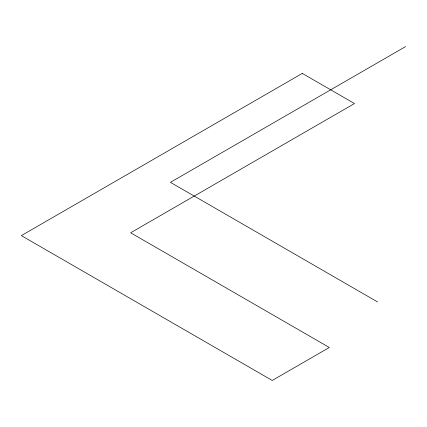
<?xml version="1.0" encoding="UTF-8"?>
<svg xmlns="http://www.w3.org/2000/svg" width="427" height="427" viewBox="0 0 427 427"><rect width="100%" height="100%" fill="white"/><g stroke="black" fill="none" stroke-linecap="round" stroke-linejoin="round"><path stroke-width="0.64" d="M405.65 46.543L170.432 182.345L377.591 301.953M302.289 73.412L21.35 235.613L272.229 380.457L329.324 347.493L130.641 232.784L354.49 103.547L302.289 73.412"/></g></svg>
